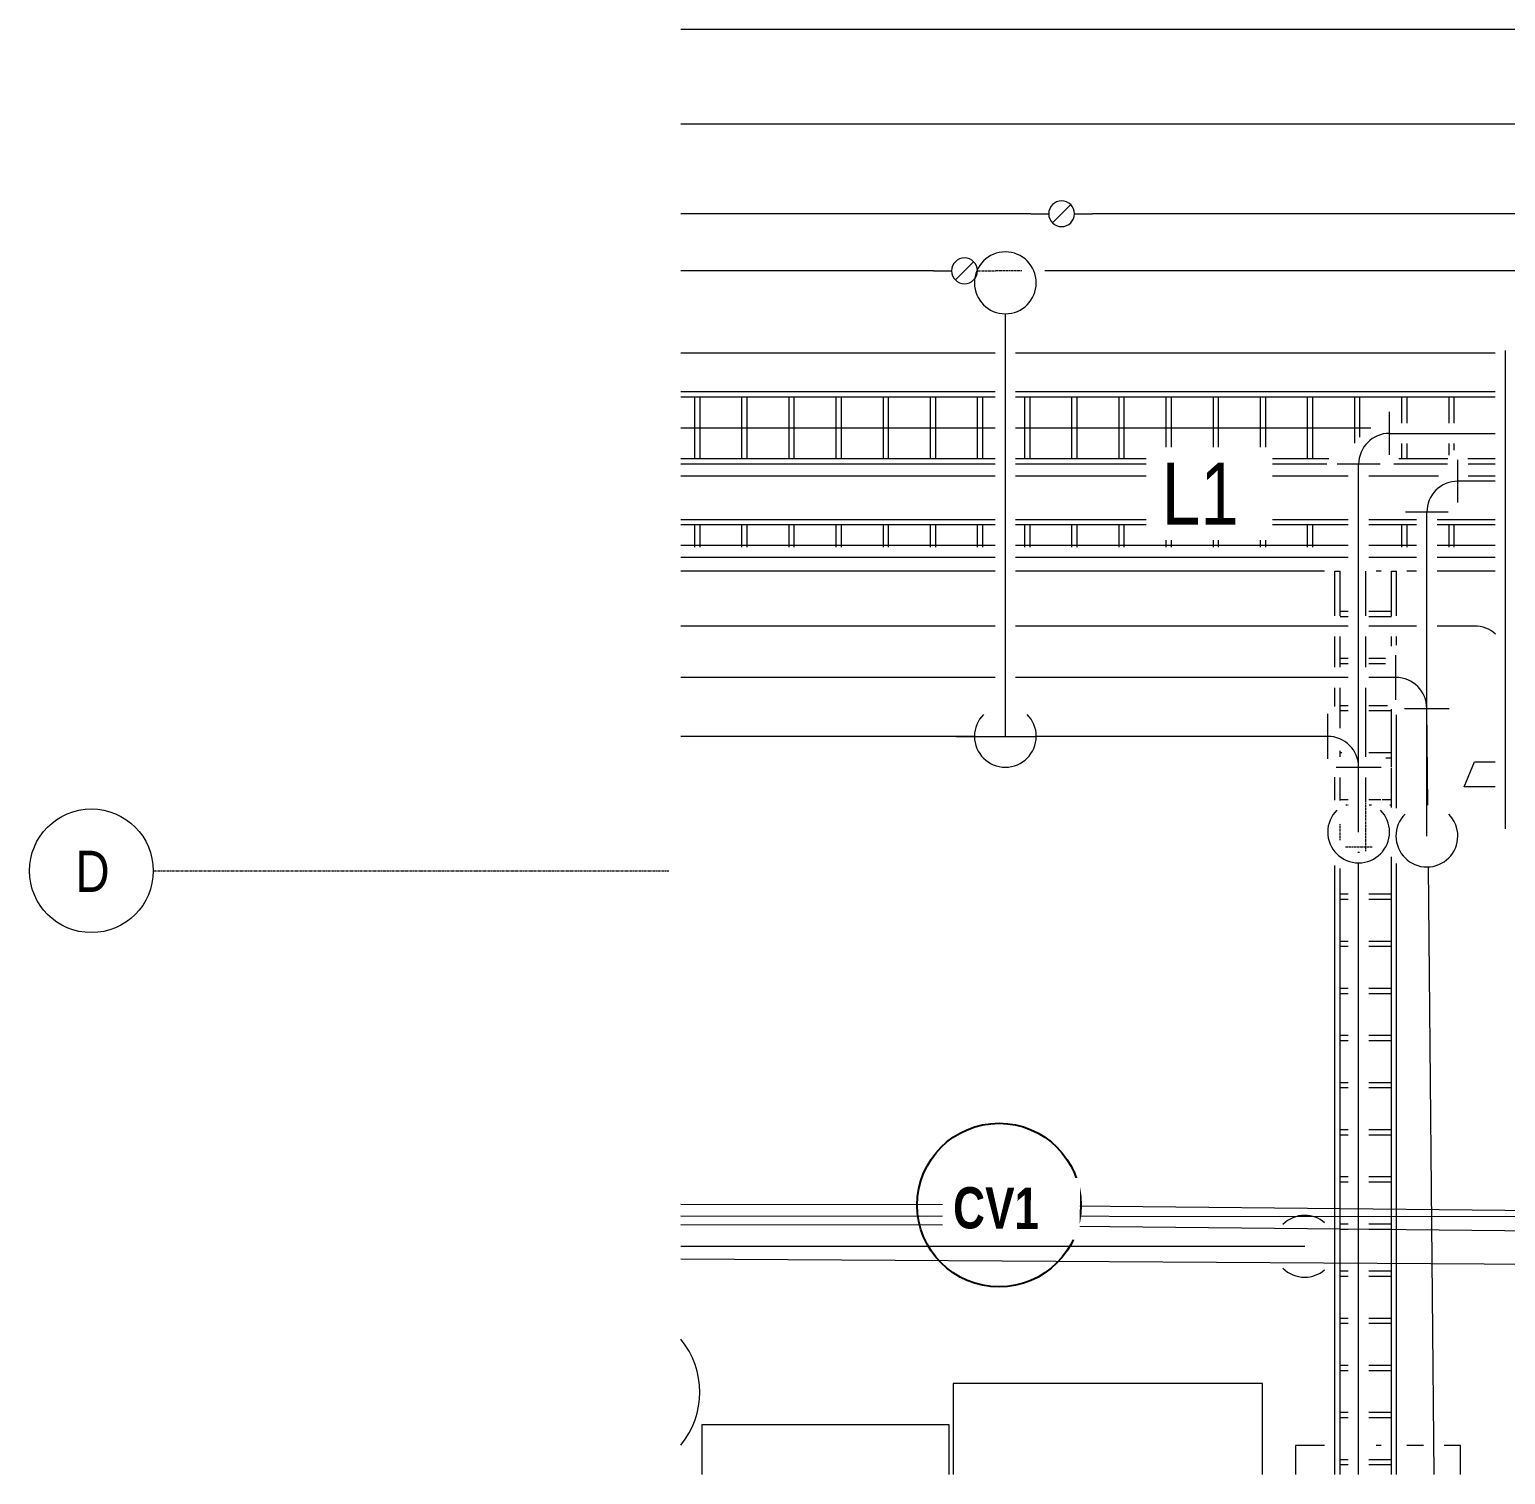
# Model space of a CAD drawing. Header units: centimetres. Extents: x -1762 to 3746, y -261 to 6534.
# Drawn here: x -1762 to -1046, y 2256 to 2957 of the extents above; entities that cross this region are included whole.
import ezdxf

# ---------------------------------------------------------------- set-up
doc = ezdxf.new("R2010")
doc.units = ezdxf.units.CM
doc.linetypes.add('Grid Line', pattern=[2.2225, 1.27, -0.3175, 0.3175, -0.3175])
doc.linetypes.add('Hidden', pattern=[0.714375, 0.47625, -0.238125])
for name, color, linetype, lineweight in [('A-ANNO-NOTE', 7, 'Continuous', 9), ('A-CLNG', 7, 'Continuous', 9), ('A-DETL-HDLN', 7, 'Hidden', 9), ('A-WALL', 7, 'Continuous', 9), ('E-CABL-TRAY', 7, 'Continuous', 9), ('E-CABL-TRAY-CNTR', 7, 'Continuous', 9), ('E-ELEC-EQPM', 7, 'Continuous', 9), ('E-LITE-EQPM', 7, 'Continuous', 9), ('E-LITE-EQPM-IDEN', 7, 'Continuous', 18), ('M-EQPM', 7, 'Continuous', 9), ('M-HVAC-DUCT', 7, 'Continuous', 9), ('P-PIPE', 7, 'Continuous', 9), ('S-GRID', 7, 'Continuous', 9), ('S-GRID-IDEN', 7, 'Continuous', 9)]:
    doc.layers.add(name, color=color, linetype=linetype, lineweight=lineweight)
doc.layers.add('M-HVAC-DUCT-ANNO', color=7, linetype='Continuous', lineweight=9, true_color=0x007f00)
doc.styles.add('Arial', font='arial.ttf', dxfattribs={"width": 0.8, "height": 30})
doc.styles.add('Century Gothic_B', font='GOTHICB.TTF', dxfattribs={"width": 0.8, "height": 20})
doc.styles.add('Saira Condensed', font='SairaCondensed-Regular.ttf', dxfattribs={"height": 20})

# ---------------------------------------------------------------- blocks, each defined once
blk = doc.blocks.new('PQ_RVR_ARQ-01_ZZ_ZZ_MO_T_A_rvt-1-Planta bodega almacenamiento congelados')
at = {"layer": 'A-CLNG', "color": 254, "lineweight": 18, "true_color": 0xd4d4d4}
blk.add_line((-1446.03, 2381.31), (2016.25, 2378.09), dxfattribs=at)
at = {"layer": 'A-WALL', "color": 253, "true_color": 0xaaaaaa}
for p, q in [((-1446.03, 2386.98), (-1317.68, 2386.75)), ((-1317.68, 2386.75), (-146.19, 2374.77)), ((-1317.74, 2376.75), (-1446.03, 2376.98)), ((-146.19, 2364.77), (-1317.74, 2376.75)), ((-593.08, 2354.74), (-1446.03, 2360.33))]:
    blk.add_line(p, q, dxfattribs=at)
blk = doc.blocks.new('M_Round Transition - Angle - Reducción 45_-1595439-Planta bodega almacenamiento congelados')
at = {"layer": 'M-HVAC-DUCT', "color": 6, "true_color": 0xff00ff}
for p, q in [((-1066.07, 2589.41), (-1061.07, 2601.48)), ((-1061.07, 2601.48), (-1051.07, 2601.48)), ((-1041.07, 2601.48), (-1031.07, 2601.48)), ((-1031.07, 2601.48), (-1026.07, 2589.41)), ((-1051.07, 2589.41), (-1066.07, 2589.41)), ((-1026.07, 2589.41), (-1041.07, 2589.41))]:
    blk.add_line(p, q, dxfattribs=at)
blk = doc.blocks.new('Mechanical Equipment 1 - Mechanical Equipment 1-1664614-Planta bodega almacenamiento congelados')
at = {"layer": 'M-EQPM'}
blk.add_arc((-1500.02, 2291.11), 40.31, 320.41634, 39.58366, dxfattribs=at)
blk = doc.blocks.new('RVR-PQ-Caja para elemento elect - 600x1250x1500-1735892-Planta bodega almacenamiento congelados')
at = {"layer": 'E-ELEC-EQPM'}
for p, q in [((14.1, 0), (-30, 0)), ((-30, 0), (-30, -150)), ((-30, -150), (14.1, -150))]:
    blk.add_line(p, q, dxfattribs=at)
blk = doc.blocks.new('RVR-PQ-Caja para elemento elect - 800x300x1200-1694834-Planta bodega almacenamiento congelados')
at = {"layer": 'E-ELEC-EQPM'}
for p, q in [((-25.98, 0), (-40, 0)), ((-40, 0), (-40, -14.1)), ((1.48, 0), (-0.98, 0)), ((22.04, 0), (14.02, 0)), ((40, 0), (32.04, 0)), ((40, -14.1), (40, 0))]:
    blk.add_line(p, q, dxfattribs=at)
blk = doc.blocks.new('RVR-PQ-Caja para elemento elect - 1200x400x1400-1736149-Planta bodega almacenamiento congelados')
at = {"layer": 'E-ELEC-EQPM'}
for p, q in [((60, 0), (-60, 0)), ((-60, 0), (-60, -24.1)), ((60, -24.1), (60, 0))]:
    blk.add_line(p, q, dxfattribs=at)
blk = doc.blocks.new('Lighting-Pendant-Vibia-NOTRH-5662 - Standard-V97-Planta bodega almacenamiento congelados')
at = {"layer": 'E-LITE-EQPM', "color": 30, "lineweight": 25, "true_color": 0xff8000}
for radius, start, end in [(20, 159.35482, 180), (9, 128.32951, 180), (8, 118.65247, 180), (8, 0, 61.34753), (9, 0, 51.67049), (20, 360, 20.64518), (20, 180, 192.06762), (9, 180, 207.73001), (8, 180, 211.55275), (8, 328.44725, 360), (9, 332.26999, 360), (20, 347.93238, 360)]:
    blk.add_arc((0, 0), radius, start, end, dxfattribs=at)
blk = doc.blocks.new('RVR-PQ-Dispositivo - Camara videovigilancia-1787947-Planta bodega almacenamiento congelados')
at = {"layer": 'M-EQPM', "color": 1, "lineweight": 25, "true_color": 0xff0000}
for p, q in [((-1299.15, 2386.56), (-1299.1, 2391.56)), ((-1299.1, 2391.56), (-1284.1, 2391.41)), ((-1284.1, 2391.41), (-1284.15, 2386.41)), ((-1284.15, 2386.41), (-1299.15, 2386.56))]:
    blk.add_line(p, q, dxfattribs=at)
blk = doc.blocks.new('Grid - 3mm-1647199-Planta bodega almacenamiento congelados')
at = {"layer": 'S-GRID-IDEN', "color": 253, "true_color": 0xaaaaaa}
blk.add_circle((0, 0), 0.3, dxfattribs=at)

msp = doc.modelspace()

# ---------------------------------------------------------------- linework, layer by layer
at = {"layer": 'A-ANNO-NOTE', "color": 1, "lineweight": 25, "true_color": 0xff0000}
msp.add_circle((-1291.65, 2386.49), 39.69, dxfattribs=at)
at = {"layer": 'A-DETL-HDLN', "color": 6, "true_color": 0xff00ff}
for p in [(-1302.16, 2839.7), (-1280.63, 2839.7)]:
    msp.add_line(p, (-1293.41, 2839.7), dxfattribs=at)
at = {"layer": 'A-DETL-HDLN', "color": 6, "linetype": 'Continuous', "true_color": 0xff00ff}
for p, q in [((-1303.6, 2613.88), (-1273.62, 2613.89)), ((-1303.6, 2613.88), (-1288.71, 2613.88)), ((-1303.12, 2613.88), (-1274.3, 2613.89)), ((-1288.71, 2613.88), (-1273.62, 2613.89))]:
    msp.add_line(p, q, dxfattribs=at)
at = {"layer": 'A-DETL-HDLN'}
for p, q in [((-1122.28, 2580.47), (-1123.51, 2580.47)), ((-1113.85, 2558.21), (-1113.85, 2582.03)), ((-1111.04, 2580.47), (-1112.28, 2580.47)), ((-1126.31, 2563.59), (-1126.31, 2571.47)), ((-1110.73, 2560.15), (-1123.82, 2560.15)), ((-1116.86, 2557.61), (-1117.69, 2557.61))]:
    msp.add_line(p, q, dxfattribs=at)
at = {"layer": 'E-CABL-TRAY'}
for p, q in [((-1293.6, 2780.94), (-1446.03, 2780.94)), ((-1293.6, 2778.4), (-1446.03, 2778.4)), ((-1439.36, 2778.4), (-1439.36, 2748.48)), ((-1436.82, 2778.4), (-1436.82, 2748.48)), ((-1416.5, 2778.4), (-1416.5, 2748.48)), ((-1413.96, 2778.4), (-1413.96, 2748.48)), ((-1393.64, 2778.4), (-1393.64, 2748.48)), ((-1391.1, 2778.4), (-1391.1, 2748.48)), ((-1370.78, 2778.4), (-1370.78, 2748.48)), ((-1368.24, 2778.4), (-1368.24, 2748.48)), ((-1347.92, 2778.4), (-1347.92, 2748.48)), ((-1345.38, 2778.4), (-1345.38, 2748.48)), ((-1325.06, 2778.4), (-1325.06, 2748.48)), ((-1322.52, 2778.4), (-1322.52, 2748.48)), ((-1302.2, 2778.4), (-1302.2, 2748.48)), ((-1299.66, 2778.4), (-1299.66, 2748.48)), ((-1051.07, 2780.94), (-1283.6, 2780.94)), ((-1051.07, 2778.4), (-1283.6, 2778.4)), ((-1279.34, 2778.4), (-1279.34, 2748.48)), ((-1276.8, 2778.4), (-1276.8, 2748.48)), ((-1256.48, 2778.4), (-1256.48, 2748.48)), ((-1253.94, 2778.4), (-1253.94, 2748.48)), ((-1233.62, 2778.4), (-1233.62, 2748.48)), ((-1231.08, 2778.4), (-1231.08, 2748.48)), ((-1210.76, 2778.4), (-1210.76, 2748.48)), ((-1208.22, 2778.4), (-1208.22, 2748.48)), ((-1187.9, 2778.4), (-1187.9, 2748.48)), ((-1185.36, 2778.4), (-1185.36, 2748.48)), ((-1165.04, 2778.4), (-1165.04, 2748.48)), ((-1162.5, 2778.4), (-1162.5, 2748.48)), ((-1142.18, 2778.4), (-1142.18, 2748.48)), ((-1139.64, 2778.4), (-1139.64, 2748.48)), ((-1119.32, 2778.4), (-1119.32, 2756.06)), ((-1116.78, 2778.4), (-1116.78, 2758.98)), ((-1096.46, 2778.4), (-1096.46, 2765.87)), ((-1093.92, 2778.4), (-1093.92, 2765.87)), ((-1073.6, 2778.4), (-1073.6, 2765.87)), ((-1071.06, 2778.4), (-1071.06, 2765.87)), ((-1096.46, 2755.87), (-1096.46, 2748.48)), ((-1093.92, 2755.87), (-1093.92, 2748.48)), ((-1073.6, 2755.87), (-1073.6, 2750.25)), ((-1071.06, 2755.87), (-1071.06, 2752.66)), ((-1293.6, 2748.48), (-1446.03, 2748.48)), ((-1131.81, 2748.48), (-1283.6, 2748.48)), ((-1074.1, 2748.48), (-1097.72, 2748.48)), ((-1051.07, 2748.48), (-1064.27, 2748.48)), ((-1293.6, 2745.94), (-1446.03, 2745.94)), ((-1132.64, 2745.94), (-1283.6, 2745.94)), ((-1074.18, 2745.94), (-1100.25, 2745.94)), ((-1051.07, 2745.94), (-1064.18, 2745.94)), ((-1293.6, 2718.97), (-1446.03, 2718.97)), ((-1293.6, 2716.43), (-1446.03, 2716.43)), ((-1439.36, 2716.43), (-1439.36, 2705.68)), ((-1436.82, 2716.43), (-1436.82, 2705.68)), ((-1416.5, 2716.43), (-1416.5, 2705.68)), ((-1413.96, 2716.43), (-1413.96, 2705.68)), ((-1393.64, 2716.43), (-1393.64, 2705.68)), ((-1391.1, 2716.43), (-1391.1, 2705.68)), ((-1370.78, 2716.43), (-1370.78, 2705.68)), ((-1368.24, 2716.43), (-1368.24, 2705.68)), ((-1347.92, 2716.43), (-1347.92, 2705.68)), ((-1345.38, 2716.43), (-1345.38, 2705.68)), ((-1325.06, 2716.43), (-1325.06, 2705.68)), ((-1322.52, 2716.43), (-1322.52, 2705.68)), ((-1302.2, 2716.43), (-1302.2, 2705.68)), ((-1299.66, 2716.43), (-1299.66, 2705.68)), ((-1122.28, 2718.97), (-1283.6, 2718.97)), ((-1122.28, 2716.43), (-1283.6, 2716.43)), ((-1279.34, 2716.43), (-1279.34, 2705.68)), ((-1276.8, 2716.43), (-1276.8, 2705.68)), ((-1256.48, 2716.43), (-1256.48, 2705.68)), ((-1253.94, 2716.43), (-1253.94, 2705.68)), ((-1233.62, 2716.43), (-1233.62, 2705.68)), ((-1231.08, 2716.43), (-1231.08, 2705.68)), ((-1210.76, 2716.43), (-1210.76, 2705.68)), ((-1208.22, 2716.43), (-1208.22, 2705.68)), ((-1187.9, 2716.43), (-1187.9, 2705.68)), ((-1185.36, 2716.43), (-1185.36, 2705.68)), ((-1165.04, 2716.43), (-1165.04, 2705.68)), ((-1162.5, 2716.43), (-1162.5, 2705.68)), ((-1142.18, 2716.43), (-1142.18, 2705.68)), ((-1139.64, 2716.43), (-1139.64, 2705.68)), ((-1089.18, 2718.97), (-1112.28, 2718.97)), ((-1089.18, 2716.43), (-1112.28, 2716.43)), ((-1096.46, 2716.43), (-1096.46, 2705.68)), ((-1093.92, 2716.43), (-1093.92, 2705.68)), ((-1051.07, 2718.97), (-1079.18, 2718.97)), ((-1051.07, 2716.43), (-1079.18, 2716.43)), ((-1073.6, 2716.43), (-1073.6, 2705.68)), ((-1071.06, 2716.43), (-1071.06, 2705.68)), ((-1293.6, 2693.97), (-1446.03, 2693.97)), ((-1133.85, 2693.97), (-1283.6, 2693.97)), ((-1128.85, 2693.97), (-1126.31, 2693.97)), ((-1128.85, 2672.4), (-1128.85, 2693.97)), ((-1126.31, 2672.4), (-1126.31, 2693.97)), ((-1106.39, 2693.97), (-1108.85, 2693.97)), ((-1101.39, 2693.97), (-1098.85, 2693.97)), ((-1101.39, 2672.4), (-1101.39, 2693.97)), ((-1098.85, 2672.4), (-1098.85, 2693.97)), ((-1089.18, 2693.97), (-1093.85, 2693.97)), ((-1051.07, 2693.97), (-1079.18, 2693.97)), ((-1122.28, 2674.45), (-1126.31, 2674.45)), ((-1122.28, 2671.91), (-1126.31, 2671.91)), ((-1101.39, 2674.45), (-1112.28, 2674.45)), ((-1101.39, 2671.91), (-1112.28, 2671.91)), ((-1128.85, 2647.43), (-1128.85, 2662.4)), ((-1126.31, 2647.43), (-1126.31, 2662.4)), ((-1101.39, 2657.71), (-1101.39, 2662.4)), ((-1098.85, 2658.17), (-1098.85, 2662.4)), ((-1122.28, 2651.59), (-1126.31, 2651.59)), ((-1122.28, 2649.05), (-1126.31, 2649.05)), ((-1104.24, 2651.59), (-1112.28, 2651.59)), ((-1104.24, 2649.05), (-1112.28, 2649.05)), ((-1128.85, 2628.44), (-1128.85, 2637.43)), ((-1126.31, 2617.89), (-1126.31, 2637.43)), ((-1122.28, 2628.73), (-1126.31, 2628.73)), ((-1103.22, 2628.73), (-1112.28, 2628.73)), ((-1101.39, 2599.17), (-1101.39, 2627.14)), ((-1122.28, 2626.19), (-1126.31, 2626.19)), ((-1101.39, 2626.19), (-1112.28, 2626.19)), ((-1098.85, 2579.04), (-1098.85, 2624.27)), ((-1126.31, 2603.89), (-1126.31, 2606.8)), ((-1125.38, 2605.87), (-1126.31, 2605.87)), ((-1101.39, 2605.87), (-1112.28, 2605.87)), ((-1101.39, 2603.33), (-1104.16, 2603.33)), ((-1101.39, 2579.42), (-1101.39, 2598.61)), ((-1128.85, 2582.94), (-1128.85, 2594.01)), ((-1126.31, 2582.78), (-1126.31, 2593.89)), ((-1122.28, 2583.01), (-1126.31, 2583.01)), ((-1106.56, 2583.01), (-1112.28, 2583.01)), ((-1101.39, 2583.01), (-1105.91, 2583.01)), ((-1101.39, 2580.47), (-1102.19, 2580.47)), ((-1101.39, 2255.81), (-1101.39, 2555.45)), ((-1128.85, 2255.81), (-1128.85, 2551.28)), ((-1126.31, 2255.81), (-1126.31, 2549.85)), ((-1098.85, 2255.81), (-1098.85, 2552.15)), ((-1122.28, 2537.29), (-1126.31, 2537.29)), ((-1122.28, 2534.75), (-1126.31, 2534.75)), ((-1101.39, 2537.29), (-1112.28, 2537.29)), ((-1101.39, 2534.75), (-1112.28, 2534.75)), ((-1122.28, 2514.43), (-1126.31, 2514.43)), ((-1101.39, 2514.43), (-1112.28, 2514.43)), ((-1122.28, 2511.89), (-1126.31, 2511.89)), ((-1101.39, 2511.89), (-1112.28, 2511.89)), ((-1122.28, 2491.57), (-1126.31, 2491.57)), ((-1101.39, 2491.57), (-1112.28, 2491.57)), ((-1122.28, 2489.03), (-1126.31, 2489.03)), ((-1101.39, 2489.03), (-1112.28, 2489.03)), ((-1122.28, 2468.71), (-1126.31, 2468.71)), ((-1122.28, 2466.17), (-1126.31, 2466.17)), ((-1101.39, 2468.71), (-1112.28, 2468.71)), ((-1101.39, 2466.17), (-1112.28, 2466.17)), ((-1122.28, 2445.85), (-1126.31, 2445.85)), ((-1122.28, 2443.31), (-1126.31, 2443.31)), ((-1101.39, 2445.85), (-1112.28, 2445.85)), ((-1101.39, 2443.31), (-1112.28, 2443.31)), ((-1122.28, 2422.99), (-1126.31, 2422.99)), ((-1122.28, 2420.45), (-1126.31, 2420.45)), ((-1101.39, 2422.99), (-1112.28, 2422.99)), ((-1101.39, 2420.45), (-1112.28, 2420.45)), ((-1122.28, 2400.13), (-1126.31, 2400.13)), ((-1101.39, 2400.13), (-1112.28, 2400.13)), ((-1122.28, 2397.59), (-1126.31, 2397.59)), ((-1101.39, 2397.59), (-1112.28, 2397.59)), ((-1122.28, 2377.27), (-1126.31, 2377.27)), ((-1101.39, 2377.27), (-1112.28, 2377.27)), ((-1122.28, 2374.73), (-1126.31, 2374.73)), ((-1101.39, 2374.73), (-1112.28, 2374.73)), ((-1122.28, 2354.41), (-1126.31, 2354.41)), ((-1122.28, 2351.87), (-1126.31, 2351.87)), ((-1101.39, 2354.41), (-1112.28, 2354.41)), ((-1101.39, 2351.87), (-1112.28, 2351.87)), ((-1122.28, 2331.55), (-1126.31, 2331.55)), ((-1122.28, 2329.01), (-1126.31, 2329.01)), ((-1101.39, 2331.55), (-1112.28, 2331.55)), ((-1101.39, 2329.01), (-1112.28, 2329.01)), ((-1122.28, 2308.69), (-1126.31, 2308.69)), ((-1122.28, 2306.15), (-1126.31, 2306.15)), ((-1101.39, 2308.69), (-1112.28, 2308.69)), ((-1101.39, 2306.15), (-1112.28, 2306.15)), ((-1122.28, 2285.83), (-1126.31, 2285.83)), ((-1122.28, 2283.29), (-1126.31, 2283.29)), ((-1101.39, 2285.83), (-1112.28, 2285.83)), ((-1101.39, 2283.29), (-1112.28, 2283.29)), ((-1122.28, 2262.97), (-1126.31, 2262.97)), ((-1101.39, 2262.97), (-1112.28, 2262.97)), ((-1122.28, 2260.43), (-1126.31, 2260.43)), ((-1101.39, 2260.43), (-1112.28, 2260.43))]:
    msp.add_line(p, q, dxfattribs=at)
at = {"layer": 'E-CABL-TRAY-CNTR'}
for p, q in [((-1293.6, 2763.44), (-1446.03, 2763.44)), ((-1111.44, 2763.44), (-1283.6, 2763.44)), ((-1293.6, 2706.47), (-1446.03, 2706.47)), ((-1122.28, 2706.47), (-1283.6, 2706.47)), ((-1089.18, 2706.47), (-1112.28, 2706.47)), ((-1051.07, 2706.47), (-1079.18, 2706.47)), ((-1113.85, 2672.4), (-1113.85, 2693.97)), ((-1113.85, 2647.43), (-1113.85, 2662.4)), ((-1113.85, 2603.89), (-1113.85, 2637.43)), ((-1113.85, 2582.03), (-1113.85, 2593.89))]:
    msp.add_line(p, q, dxfattribs=at)
at = {"layer": 'M-HVAC-DUCT', "color": 6, "true_color": 0xff00ff}
for p, q in [((-786.69, 2956.77), (-1446.03, 2956.77)), ((-829.32, 2910.87), (-1446.03, 2910.87)), ((-1276.32, 2867.39), (-1446.03, 2867.39)), ((-1276.32, 2867.39), (-1267.57, 2867.39)), ((-1255.07, 2867.39), (-1246.32, 2867.39)), ((-873.32, 2867.39), (-1246.32, 2867.39)), ((-1323.41, 2839.7), (-1446.03, 2839.7)), ((-1323.41, 2839.7), (-1314.66, 2839.7)), ((-900.5, 2839.7), (-1269.51, 2839.7)), ((-1293.6, 2799.75), (-1446.03, 2799.75)), ((-1051.07, 2799.75), (-1283.6, 2799.75)), ((-1046.07, 2584.09), (-1046.07, 2801.09)), ((-1293.6, 2740.14), (-1446.03, 2740.14)), ((-1122.28, 2740.14), (-1283.6, 2740.14)), ((-1078.51, 2740.14), (-1112.28, 2740.14)), ((-1051.07, 2740.14), (-1064.18, 2740.14)), ((-1293.6, 2700.68), (-1446.03, 2700.68)), ((-1122.28, 2700.68), (-1283.6, 2700.68)), ((-1089.18, 2700.68), (-1112.28, 2700.68)), ((-1051.07, 2700.68), (-1079.18, 2700.68)), ((-1293.6, 2667.4), (-1446.03, 2667.4)), ((-1122.28, 2667.4), (-1283.6, 2667.4)), ((-1089.18, 2667.4), (-1112.28, 2667.4)), ((-1061.07, 2667.4), (-1079.18, 2667.4)), ((-1046.07, 2569.09), (-1046.07, 2584.09))]:
    msp.add_line(p, q, dxfattribs=at)
msp.add_arc((-1061.07, 2652.4), 15, 47.59169, 90, dxfattribs=at)
at = {"layer": 'M-HVAC-DUCT-ANNO', "color": 6, "true_color": 0xff00ff}
for p, q in [((-1256.9, 2871.81), (-1265.74, 2862.97)), ((-1303.99, 2844.12), (-1312.83, 2835.29))]:
    msp.add_line(p, q, dxfattribs=at)
for centre, start, end in [((-1261.32, 2867.39), 0, 180), ((-1261.32, 2867.39), 180, 0), ((-1308.41, 2839.7), 0, 180), ((-1308.41, 2839.7), 180, 0)]:
    msp.add_arc(centre, 6.25, start, end, dxfattribs=at)
at = {"layer": 'P-PIPE', "color": 6, "true_color": 0xff00ff}
for p, q in [((-1288.6, 2628.88), (-1288.6, 2818.88)), ((-1102.28, 2750.49), (-1102.28, 2771.25)), ((-1102.28, 2760.87), (-1051.07, 2760.87)), ((-1106.9, 2745.87), (-1127.66, 2745.87)), ((-1117.28, 2567.48), (-1117.28, 2745.87)), ((-1069.18, 2727.28), (-1069.18, 2748.04)), ((-1051.07, 2737.66), (-1069.18, 2737.66)), ((-1073.8, 2722.66), (-1094.56, 2722.66)), ((-1084.18, 2565.51), (-1084.18, 2722.66)), ((-1099.24, 2631.61), (-1099.24, 2653.25)), ((-1293.6, 2642.43), (-1446.03, 2642.43)), ((-1122.28, 2642.43), (-1283.6, 2642.43)), ((-1099.24, 2642.43), (-1112.28, 2642.43)), ((-1288.6, 2613.88), (-1288.6, 2628.88)), ((-1095.06, 2627.43), (-1073.42, 2627.43)), ((-1083.74, 2580.5), (-1084.24, 2627.43)), ((-1132.28, 2602.95), (-1132.28, 2624.83)), ((-1303.6, 2613.88), (-1446.03, 2613.8)), ((-1312.62, 2613.87), (-1303.6, 2613.88)), ((-1312.62, 2613.87), (-1303.6, 2613.88)), ((-1273.61, 2613.89), (-1264.62, 2613.9)), ((-1273.61, 2613.89), (-1264.62, 2613.9)), ((-1132.28, 2613.89), (-1273.57, 2613.89)), ((-1128.22, 2598.89), (-1106.33, 2598.89)), ((-1117.28, 2255.81), (-1117.28, 2552.48)), ((-1080.69, 2255.81), (-1083.44, 2550.51)), ((-1446.03, 2366.51), (-1143.45, 2366.51))]:
    msp.add_line(p, q, dxfattribs=at)
for centre, start, end in [((-1288.6, 2833.88), 90, 180), ((-1288.6, 2833.88), 0, 90), ((-1288.6, 2833.88), 180, 270), ((-1288.6, 2833.88), 270, 0), ((-1102.28, 2745.87), 90, 180), ((-1099.24, 2627.43), 0, 90), ((-1288.6, 2613.88), 135, 180), ((-1288.6, 2613.88), 0, 45), ((-1288.6, 2613.88), 180, 270), ((-1288.6, 2613.88), 270, 0), ((-1132.28, 2598.89), 0, 90), ((-1117.28, 2567.48), 135, 180), ((-1117.28, 2567.48), 0, 45), ((-1084.18, 2565.51), 135, 180), ((-1084.18, 2565.51), 0, 45), ((-1117.28, 2567.48), 180, 270), ((-1117.28, 2567.48), 270, 0), ((-1084.18, 2565.51), 180, 270), ((-1084.18, 2565.51), 270, 0), ((-1143.45, 2366.51), 90, 135), ((-1143.45, 2366.51), 49.7415, 90), ((-1143.45, 2366.51), 225, 270), ((-1143.45, 2366.51), 270, 310.2585)]:
    msp.add_arc(centre, 15, start, end, dxfattribs=at)
msp.add_ellipse((-1069.18, 2722.66), major_axis=(15, 0), ratio=1, start_param=1.570796, end_param=3.141593, dxfattribs=at)
at = {"layer": 'S-GRID', "color": 253, "linetype": 'Grid Line', "true_color": 0xaaaaaa}
msp.add_line((-1701.82, 2548.66), (-1451.82, 2548.66), dxfattribs=at)

# ---------------------------------------------------------------- block references
at = {"lineweight": 5}
msp.add_blockref('PQ_RVR_ARQ-01_ZZ_ZZ_MO_T_A_rvt-1-Planta bodega almacenamiento congelados', (0, 0), dxfattribs=at)
at = {"layer": 'E-ELEC-EQPM', "rotation": 269.9999999999989}
msp.add_blockref('RVR-PQ-Caja para elemento elect - 600x1250x1500-1735892-Planta bodega almacenamiento congelados', (-1163.87, 2269.91), dxfattribs=at)
at = {"layer": 'E-ELEC-EQPM'}
for name, p in [('RVR-PQ-Caja para elemento elect - 1200x400x1400-1736149-Planta bodega almacenamiento congelados', (-1375.78, 2279.91)), ('RVR-PQ-Caja para elemento elect - 800x300x1200-1694834-Planta bodega almacenamiento congelados', (-1107.87, 2269.91))]:
    msp.add_blockref(name, p, dxfattribs=at)
at = {"layer": 'E-LITE-EQPM', "color": 30, "lineweight": 25, "true_color": 0xff8000, "extrusion": (0, 0, -1), "rotation": 180}
msp.add_blockref('Lighting-Pendant-Vibia-NOTRH-5662 - Standard-V97-Planta bodega almacenamiento congelados', (1193.8, 2730.97), dxfattribs=at)
at = {"layer": 'M-EQPM', "color": 1, "lineweight": 25, "true_color": 0xff0000}
msp.add_blockref('RVR-PQ-Dispositivo - Camara videovigilancia-1787947-Planta bodega almacenamiento congelados', (0, 0), dxfattribs=at)
at = {"layer": 'M-EQPM'}
msp.add_blockref('Mechanical Equipment 1 - Mechanical Equipment 1-1664614-Planta bodega almacenamiento congelados', (22.94, 4.65), dxfattribs=at)
at = {"layer": 'M-HVAC-DUCT', "color": 6, "true_color": 0xff00ff}
msp.add_blockref('M_Round Transition - Angle - Reducción 45_-1595439-Planta bodega almacenamiento congelados', (0, 0), dxfattribs=at)
at = {"layer": 'S-GRID-IDEN', "color": 253, "true_color": 0xaaaaaa, "xscale": 99.99999999999993, "yscale": 99.99999999999993, "zscale": 99.99999999999993, "rotation": 269.9999999999996}
msp.add_blockref('Grid - 3mm-1647199-Planta bodega almacenamiento congelados', (-1731.82, 2548.66), dxfattribs=at)

# ---------------------------------------------------------------- texts
at = {"layer": 'S-GRID-IDEN', "color": 253, "true_color": 0xaaaaaa, "insert": (-1739.5, 2558.4), "char_height": 20, "width": 17.6371, "attachment_point": 1, "style": 'Saira Condensed'}
msp.add_mtext('D', dxfattribs=at)

# ---------------------------------------------------------------- next in the draw order: texts
at = {"layer": 'A-ANNO-NOTE', "color": 1, "lineweight": 25, "true_color": 0xff0000, "insert": (-1313.83, 2395.26), "char_height": 20, "width": 56.4388, "attachment_point": 1, "rotation": 359.41384, "style": 'Century Gothic_B', "bg_fill": 3, "box_fill_scale": 1.25, "bg_fill_color": 256, "bg_fill_true_color": 13158600, "bg_fill_transparency": 0}
msp.add_mtext('CV1', dxfattribs=at)
at = {"layer": 'E-LITE-EQPM-IDEN', "lineweight": 9, "insert": (-1212.73, 2746.58), "char_height": 30, "width": 46.1772, "attachment_point": 1, "style": 'Arial', "bg_fill": 3, "box_fill_scale": 1.25, "bg_fill_color": 256, "bg_fill_true_color": 13158600, "bg_fill_transparency": 0}
msp.add_mtext('L1', dxfattribs=at)

doc.saveas('drawing.dxf')
